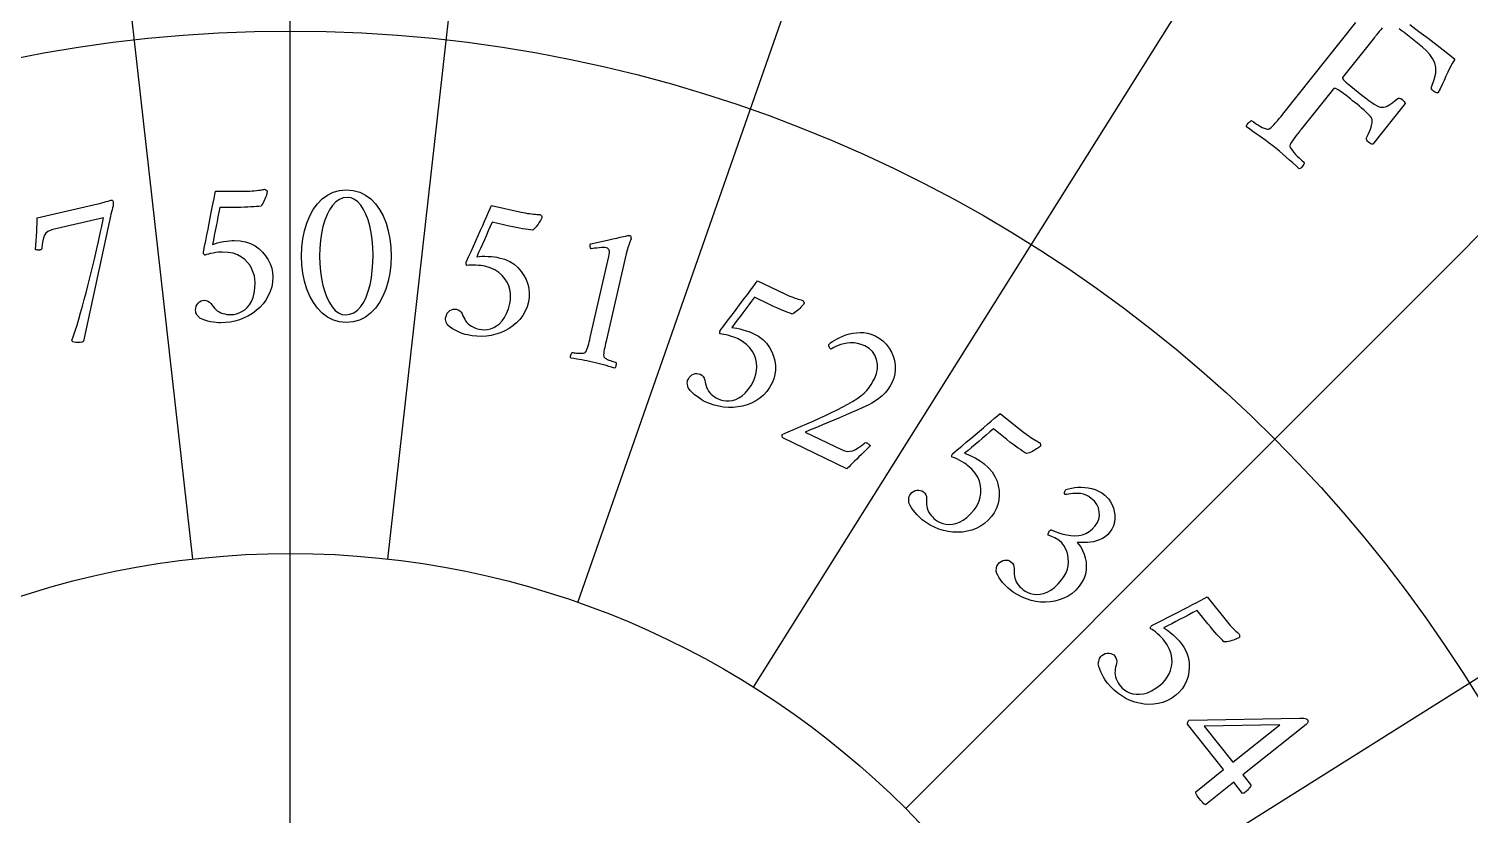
# Model space of a CAD drawing. Header units: millimetres. Extents: x -60 to 60, y -60 to 77.
# Drawn here: x -1.97 to 8.89, y 4.59 to 10.51 of the extents above; entities that cross this region are included whole.
import ezdxf

# ---------------------------------------------------------------- set-up
doc = ezdxf.new("R2010")
doc.units = ezdxf.units.MM
for name, color, linetype in [('ENGRAVE', 7, 'Continuous'), ('ENGRAVE_FINE', 8, 'Continuous'), ('TEXT', 5, 'Continuous')]:
    doc.layers.add(name, color=color, linetype=linetype)

msp = doc.modelspace()

# ---------------------------------------------------------------- linework, layer by layer
at = {"layer": 'ENGRAVE'}
msp.add_lwpolyline([(0, -40.5), (0, 40.5)], dxfattribs=at)
for radius in [58.8, 58.8, 57.225, 54.3, 54.3, 51.99, 47.7, 47.7, 45.18, 40.5, 40.5, 14.58, 10.4976, 6.561]:
    msp.add_circle((0, 0), radius, dxfattribs=at)
at = {"layer": 'ENGRAVE_FINE'}
for points in [[(-0.7346, 6.5197), (-1.6324, 14.4883)], [(0.7346, 6.5197), (1.6324, 14.4883)], [(2.167, 6.1928), (4.8155, 13.7618)], [(3.4907, 5.5554), (7.757, 12.3452)], [(4.6393, 4.6393), (10.3096, 10.3096)], [(5.5554, 3.4907), (12.3452, 7.757)]]:
    msp.add_lwpolyline(points, dxfattribs=at)
at = {"layer": 'TEXT'}
for points in [[(8.2317, 10.5208), (8.2207, 10.5077), (8.2096, 10.4944), (8.1985, 10.4808), (8.1873, 10.4669), (8.1829, 10.4614), (8.1791, 10.4565), (8.1757, 10.4523), (8.1728, 10.4486), (7.9326, 10.1475), (7.9316, 10.1434), (7.9337, 10.1378), (7.939, 10.1307), (7.9476, 10.1221), (7.958, 10.1125), (7.9693, 10.1027), (7.9814, 10.0926), (7.9942, 10.0821), (8.0786, 10.0148), (8.1061, 9.9932), (8.1308, 9.9746), (8.1525, 9.9589), (8.1714, 9.9462), (8.1882, 9.9364), (8.2036, 9.9293), (8.2177, 9.925), (8.2305, 9.9235), (8.2427, 9.9244), (8.2553, 9.9274), (8.2681, 9.9326), (8.2813, 9.9398), (8.2956, 9.949), (8.3118, 9.9602), (8.3298, 9.9732), (8.3497, 9.9882), (8.3558, 9.9916), (8.3632, 9.9916), (8.372, 9.9881), (8.3821, 9.9813), (8.3909, 9.9734), (8.3974, 9.9657), (8.4017, 9.9581), (8.4036, 9.9506), (8.1608, 9.6461), (8.1544, 9.6465), (8.1469, 9.649), (8.1385, 9.6537), (8.1291, 9.6606), (8.1206, 9.6685), (8.1152, 9.6763), (8.1129, 9.6842), (8.1135, 9.692), (8.1251, 9.7179), (8.1348, 9.7403), (8.1424, 9.759), (8.1479, 9.7742), (8.1519, 9.7866), (8.1547, 9.7971), (8.1565, 9.8059), (8.1571, 9.8128), (8.1569, 9.8188), (8.1561, 9.8248), (8.1548, 9.8307), (8.1529, 9.8365), (8.1499, 9.8439), (8.1437, 9.8529), (8.1345, 9.8636), (8.1221, 9.8759), (8.1078, 9.8892), (8.0925, 9.9029), (8.0764, 9.9169), (8.0594, 9.9314), (8.0422, 9.9457), (8.0254, 9.9595), (8.009, 9.9728), (7.993, 9.9856), (7.9819, 9.9944), (7.9699, 10.0037), (7.9572, 10.0135), (7.9436, 10.0237), (7.93, 10.0337), (7.9171, 10.0428), (7.9051, 10.0509), (7.8938, 10.058), (7.8838, 10.0633), (7.8757, 10.066), (7.8696, 10.0659), (7.8653, 10.0631), (7.6239, 9.7603), (7.6219, 9.7578), (7.6199, 9.7553), (7.6179, 9.7528), (7.6159, 9.7504), (7.614, 9.7479), (7.612, 9.7454), (7.61, 9.7429), (7.608, 9.7404), (7.5958, 9.725), (7.5843, 9.7103), (7.5735, 9.6962), (7.5633, 9.6827), (7.5542, 9.6699), (7.5465, 9.6578), (7.5403, 9.6465), (7.5355, 9.6359), (7.5354, 9.6293), (7.5385, 9.6206), (7.5448, 9.6097), (7.5542, 9.5966), (7.5656, 9.5825), (7.5779, 9.5686), (7.591, 9.5548), (7.6049, 9.5413), (7.618, 9.529), (7.6288, 9.5191), (7.6373, 9.5116), (7.6434, 9.5065), (7.6425, 9.5008), (7.6401, 9.4942), (7.6362, 9.4869), (7.6307, 9.4787), (7.6246, 9.4711), (7.6185, 9.4654), (7.6124, 9.4618), (7.6065, 9.4601), (7.5827, 9.4817), (7.5583, 9.5037), (7.5333, 9.5259), (7.5077, 9.5484), (7.482, 9.5706), (7.4568, 9.592), (7.4321, 9.6125), (7.4079, 9.632), (7.3803, 9.6536), (7.3539, 9.6734), (7.3286, 9.6914), (7.3045, 9.7077), (7.2808, 9.7236), (7.2571, 9.7404), (7.2333, 9.7582), (7.2093, 9.7768), (7.2096, 9.783), (7.2118, 9.7897), (7.216, 9.7969), (7.222, 9.8046), (7.2288, 9.8117), (7.2351, 9.8172), (7.2409, 9.821), (7.2463, 9.8232), (7.2524, 9.8185), (7.2608, 9.8126), (7.2716, 9.8053), (7.2847, 9.7966), (7.299, 9.7877), (7.3133, 9.7795), (7.3278, 9.7721), (7.3424, 9.7655), (7.3557, 9.7604), (7.3664, 9.7578), (7.3745, 9.7577), (7.3799, 9.7599), (7.3914, 9.7682), (7.4032, 9.7785), (7.4155, 9.7909), (7.4283, 9.8053), (7.4414, 9.821), (7.455, 9.8375), (7.4689, 9.8546), (7.4832, 9.8725), (8.0335, 10.5625)], [(8.4389, 10.5469), (8.5079, 10.4954), (8.5779, 10.4432), (8.6465, 10.391), (8.7139, 10.3388), (8.7799, 10.2866), (8.7604, 10.2531), (8.7426, 10.2203), (8.7263, 10.1883), (8.7117, 10.157), (8.6976, 10.1259), (8.683, 10.0946), (8.6678, 10.0631), (8.6521, 10.0313), (8.6443, 10.0315), (8.6359, 10.034), (8.627, 10.0386), (8.6173, 10.0454), (8.6084, 10.0537), (8.6031, 10.0615), (8.6014, 10.0688), (8.6034, 10.0755), (8.6242, 10.1315), (8.6352, 10.1807), (8.6365, 10.2232), (8.6279, 10.259), (8.6121, 10.2905), (8.5916, 10.3204), (8.5664, 10.3486), (8.5365, 10.3752), (8.3975, 10.486), (8.3915, 10.4907), (8.3833, 10.497), (8.3729, 10.5048), (8.3604, 10.5142)]]:
    msp.add_lwpolyline(points, dxfattribs=at)
for points in [[(-0.4222, 8.9197), (-0.3779, 8.9171), (-0.3371, 8.9094), (-0.2998, 8.8965), (-0.2659, 8.8784), (-0.2356, 8.8564), (-0.2089, 8.8318), (-0.186, 8.8044), (-0.1667, 8.7744), (-0.1514, 8.7428), (-0.1405, 8.7107), (-0.1339, 8.6781), (-0.1317, 8.6451), (-0.1339, 8.6063), (-0.1403, 8.5695), (-0.1509, 8.5345), (-0.1659, 8.5014), (-0.1843, 8.4705), (-0.2056, 8.4419), (-0.2296, 8.4157), (-0.2564, 8.3919), (-0.2854, 8.3706), (-0.3161, 8.352), (-0.3485, 8.3361), (-0.3825, 8.3228), (-0.4177, 8.3124), (-0.4532, 8.305), (-0.4891, 8.3005), (-0.5254, 8.299), (-0.5414, 8.2996), (-0.5593, 8.3012), (-0.5791, 8.3039), (-0.6008, 8.3077), (-0.6229, 8.3128), (-0.6439, 8.3191), (-0.6638, 8.3266), (-0.6826, 8.3355), (-0.6861, 8.3387), (-0.6905, 8.3435), (-0.6957, 8.3498), (-0.7016, 8.3577), (-0.7072, 8.3666), (-0.7111, 8.3756), (-0.7135, 8.3848), (-0.7143, 8.3943), (-0.7131, 8.4101), (-0.7093, 8.4244), (-0.7031, 8.4371), (-0.6945, 8.4482), (-0.6842, 8.4573), (-0.6732, 8.4637), (-0.6616, 8.4676), (-0.6492, 8.4689), (-0.6342, 8.4673), (-0.6208, 8.4627), (-0.6092, 8.455), (-0.5992, 8.4443), (-0.59, 8.4323), (-0.5808, 8.421), (-0.5714, 8.4105), (-0.5619, 8.4006), (-0.5503, 8.3903), (-0.5375, 8.3818), (-0.5237, 8.3749), (-0.5087, 8.3697), (-0.4933, 8.3658), (-0.478, 8.3631), (-0.4628, 8.3615), (-0.4476, 8.3609), (-0.4269, 8.3624), (-0.4062, 8.3667), (-0.3853, 8.3739), (-0.3643, 8.3839), (-0.3441, 8.3973), (-0.3256, 8.4145), (-0.3088, 8.4354), (-0.2937, 8.4601), (-0.2812, 8.489), (-0.2722, 8.5222), (-0.2669, 8.56), (-0.2651, 8.6022), (-0.2666, 8.6271), (-0.2712, 8.6524), (-0.2789, 8.6782), (-0.2897, 8.7046), (-0.3038, 8.7302), (-0.3216, 8.7538), (-0.3431, 8.7754), (-0.3683, 8.7951), (-0.3975, 8.8114), (-0.4314, 8.823), (-0.4698, 8.83), (-0.5127, 8.8324), (-0.5265, 8.8319), (-0.5425, 8.8306), (-0.5606, 8.8283), (-0.581, 8.8252), (-0.6009, 8.8215), (-0.6179, 8.8175), (-0.6319, 8.8132), (-0.6429, 8.8086), (-0.6452, 8.809), (-0.6474, 8.8103), (-0.6496, 8.8126), (-0.6516, 8.8157), (-0.6533, 8.8193), (-0.6546, 8.823), (-0.6553, 8.8269), (-0.6556, 8.8308), (-0.6468, 8.8744), (-0.6381, 8.9181), (-0.6294, 8.9617), (-0.6206, 9.0054), (-0.6121, 9.0483), (-0.6038, 9.0897), (-0.5958, 9.1296), (-0.5881, 9.1681), (-0.581, 9.204), (-0.5748, 9.2365), (-0.5695, 9.2656), (-0.5651, 9.2911), (-0.3365, 9.2911), (-0.3205, 9.2913), (-0.3044, 9.2919), (-0.288, 9.2929), (-0.2714, 9.2943), (-0.2555, 9.2959), (-0.2409, 9.2977), (-0.2277, 9.2995), (-0.2159, 9.3014), (-0.2062, 9.3032), (-0.1992, 9.3044), (-0.195, 9.3051), (-0.1937, 9.3054), (-0.1898, 9.3031), (-0.1863, 9.301), (-0.1831, 9.2991), (-0.1802, 9.2975), (-0.1777, 9.2957), (-0.176, 9.2935), (-0.175, 9.2909), (-0.1746, 9.2879), (-0.175, 9.2846), (-0.176, 9.2794), (-0.1777, 9.2723), (-0.1802, 9.2633), (-0.1832, 9.2532), (-0.1869, 9.2425), (-0.1912, 9.2313), (-0.196, 9.2197), (-0.2014, 9.2082), (-0.2073, 9.1975), (-0.2137, 9.1875), (-0.2206, 9.1784), (-0.2373, 9.1768), (-0.2556, 9.1752), (-0.2754, 9.1736), (-0.2968, 9.1721), (-0.32, 9.1707), (-0.3452, 9.1697), (-0.3724, 9.1691), (-0.4016, 9.1689), (-0.5318, 9.1689), (-0.5389, 9.1338), (-0.5458, 9.0984), (-0.5527, 9.0628), (-0.5595, 9.0268), (-0.5663, 8.9911), (-0.5732, 8.9564), (-0.5802, 8.9225), (-0.5873, 8.8895), (-0.5702, 8.8956), (-0.5506, 8.9012), (-0.5285, 8.9063), (-0.504, 8.9109), (-0.4795, 8.9148), (-0.4577, 8.9175), (-0.4387, 8.9191), (-0.4222, 8.9197)], [(0.4222, 9.3006), (0.4749, 9.2964), (0.5232, 9.2836), (0.5673, 9.2622), (0.6072, 9.2324), (0.6426, 9.1954), (0.6734, 9.1528), (0.6997, 9.1045), (0.7214, 9.0506), (0.7385, 8.9925), (0.7506, 8.9318), (0.7579, 8.8683), (0.7603, 8.8022), (0.7579, 8.7361), (0.7504, 8.6726), (0.738, 8.6119), (0.7207, 8.5538), (0.6986, 8.4998), (0.672, 8.4514), (0.641, 8.4085), (0.6056, 8.3712), (0.5658, 8.341), (0.522, 8.3195), (0.4742, 8.3065), (0.4222, 8.3022), (0.3716, 8.3065), (0.3246, 8.3195), (0.2812, 8.341), (0.2413, 8.3712), (0.2054, 8.4085), (0.174, 8.4514), (0.1471, 8.4998), (0.1246, 8.5538), (0.1069, 8.6119), (0.0942, 8.6726), (0.0867, 8.7361), (0.0841, 8.8022), (0.0866, 8.8683), (0.094, 8.9318), (0.1065, 8.9925), (0.1238, 9.0506), (0.1459, 9.1045), (0.1726, 9.1528), (0.2039, 9.1954), (0.2397, 9.2324), (0.2797, 9.2622), (0.3234, 9.2836), (0.3709, 9.2964), (0.4222, 9.3006)], [(0.4302, 9.2435), (0.3988, 9.2398), (0.3697, 9.2286), (0.3428, 9.21), (0.3183, 9.184), (0.2962, 9.1517), (0.2768, 9.1143), (0.2601, 9.0719), (0.246, 9.0244), (0.2349, 8.973), (0.227, 8.9189), (0.2222, 8.8619), (0.2206, 8.8022), (0.2222, 8.7431), (0.227, 8.6865), (0.2349, 8.6324), (0.246, 8.5808), (0.2599, 8.5329), (0.276, 8.4901), (0.2944, 8.4523), (0.3151, 8.4197), (0.3378, 8.3933), (0.3621, 8.3744), (0.3882, 8.3631), (0.4159, 8.3593), (0.4493, 8.3632), (0.4798, 8.3748), (0.5073, 8.3942), (0.5318, 8.4212), (0.5533, 8.4548), (0.572, 8.4935), (0.5879, 8.5373), (0.6008, 8.5863), (0.6109, 8.639), (0.6181, 8.6939), (0.6224, 8.7509), (0.6238, 8.8101), (0.6223, 8.8697), (0.6177, 8.9262), (0.61, 8.9796), (0.5992, 9.03), (0.5857, 9.0763), (0.5699, 9.1177), (0.5516, 9.1541), (0.531, 9.1855), (0.5083, 9.2109), (0.4839, 9.229), (0.4579, 9.2399), (0.4302, 9.2435)], [(-1.4508, 9.1956), (-1.4359, 9.1992), (-1.4204, 9.2032), (-1.4044, 9.2076), (-1.3879, 9.2124), (-1.3729, 9.2169), (-1.3612, 9.2204), (-1.353, 9.2227), (-1.3482, 9.224), (-1.344, 9.224), (-1.3405, 9.2221), (-1.3377, 9.2181), (-1.3357, 9.2121), (-1.3347, 9.2035), (-1.335, 9.193), (-1.3368, 9.1806), (-1.34, 9.1664), (-1.3439, 9.151), (-1.3479, 9.1351), (-1.352, 9.1186), (-1.3561, 9.1017), (-1.5599, 8.1613), (-1.5622, 8.1586), (-1.5653, 8.1564), (-1.5694, 8.1545), (-1.5743, 8.1531), (-1.5835, 8.1516), (-1.5938, 8.1509), (-1.6053, 8.1511), (-1.6181, 8.1521), (-1.6299, 8.154), (-1.6387, 8.1569), (-1.6445, 8.1609), (-1.6472, 8.1658), (-1.6345, 8.2013), (-1.6215, 8.24), (-1.6082, 8.2822), (-1.5946, 8.3276), (-1.5809, 8.3753), (-1.5672, 8.4242), (-1.5535, 8.4743), (-1.5397, 8.5257), (-1.5262, 8.5775), (-1.5131, 8.6287), (-1.5006, 8.6794), (-1.4885, 8.7295), (-1.4771, 8.7783), (-1.4663, 8.8248), (-1.4563, 8.8689), (-1.4469, 8.9108), (-1.4383, 8.9495), (-1.4306, 8.9841), (-1.4239, 9.0147), (-1.418, 9.0411), (-1.4133, 9.0625), (-1.4099, 9.0778), (-1.4079, 9.087), (-1.4072, 9.09), (-1.791, 9.0024), (-1.8117, 8.9959), (-1.8289, 8.9864), (-1.8425, 8.9742), (-1.8527, 8.959), (-1.8603, 8.9405), (-1.8662, 8.9181), (-1.8703, 8.8918), (-1.8728, 8.8616), (-1.8736, 8.8572), (-1.8766, 8.8534), (-1.8819, 8.8504), (-1.8893, 8.8481), (-1.892, 8.8477), (-1.8954, 8.8475), (-1.8997, 8.8475), (-1.9047, 8.8478), (-1.9097, 8.8483), (-1.9141, 8.8489), (-1.9178, 8.8497), (-1.9208, 8.8507), (-1.918, 8.884), (-1.9155, 8.9176), (-1.9134, 8.9514), (-1.9117, 8.9854), (-1.9103, 9.0177), (-1.9094, 9.046), (-1.9089, 9.0705), (-1.9089, 9.0911)], [(1.5732, 8.79), (1.6158, 8.7776), (1.6539, 8.761), (1.6874, 8.7401), (1.7164, 8.715), (1.7411, 8.6868), (1.7616, 8.6568), (1.7779, 8.6251), (1.79, 8.5915), (1.7979, 8.5573), (1.8014, 8.5236), (1.8005, 8.4904), (1.7953, 8.4576), (1.7846, 8.4203), (1.7701, 8.3858), (1.7519, 8.3541), (1.73, 8.3252), (1.7051, 8.2991), (1.6781, 8.276), (1.6489, 8.2558), (1.6174, 8.2385), (1.5844, 8.2242), (1.5503, 8.2129), (1.5152, 8.2046), (1.479, 8.1993), (1.4425, 8.1969), (1.4062, 8.1976), (1.3702, 8.2012), (1.3345, 8.2079), (1.319, 8.212), (1.3019, 8.2175), (1.2832, 8.2246), (1.2629, 8.2331), (1.2425, 8.2429), (1.2234, 8.2538), (1.2057, 8.2656), (1.1894, 8.2784), (1.1866, 8.2823), (1.1834, 8.2879), (1.1798, 8.2953), (1.1758, 8.3043), (1.1723, 8.3142), (1.1704, 8.3239), (1.1702, 8.3334), (1.1715, 8.3427), (1.1762, 8.3579), (1.1831, 8.371), (1.1919, 8.382), (1.2029, 8.3909), (1.2149, 8.3975), (1.227, 8.4013), (1.2392, 8.4025), (1.2516, 8.401), (1.2659, 8.3962), (1.2778, 8.3887), (1.2875, 8.3786), (1.2948, 8.3659), (1.3011, 8.3522), (1.3077, 8.3391), (1.3144, 8.3268), (1.3215, 8.315), (1.3306, 8.3024), (1.3411, 8.2912), (1.353, 8.2814), (1.3664, 8.273), (1.3806, 8.2659), (1.395, 8.2598), (1.4094, 8.2548), (1.4241, 8.2509), (1.4446, 8.2477), (1.4658, 8.2473), (1.4877, 8.2497), (1.5104, 8.2548), (1.5331, 8.2634), (1.555, 8.276), (1.576, 8.2926), (1.5963, 8.3134), (1.6149, 8.3387), (1.631, 8.3691), (1.6446, 8.4048), (1.6557, 8.4455), (1.6598, 8.4701), (1.6609, 8.4958), (1.6592, 8.5227), (1.6545, 8.5508), (1.6464, 8.5789), (1.6343, 8.6059), (1.6182, 8.6318), (1.5981, 8.6565), (1.5732, 8.6789), (1.5428, 8.6978), (1.5069, 8.7132), (1.4655, 8.725), (1.452, 8.7276), (1.4361, 8.7299), (1.4179, 8.7318), (1.3974, 8.7332), (1.3771, 8.734), (1.3597, 8.7339), (1.3451, 8.7328), (1.3333, 8.7308), (1.3312, 8.7317), (1.3293, 8.7335), (1.3277, 8.7362), (1.3264, 8.7397), (1.3255, 8.7436), (1.3251, 8.7475), (1.3253, 8.7514), (1.3259, 8.7552), (1.3441, 8.7959), (1.3623, 8.8365), (1.3806, 8.8771), (1.3988, 8.9177), (1.4167, 8.9576), (1.434, 8.9962), (1.4507, 9.0333), (1.4667, 9.0691), (1.4816, 9.1026), (1.4949, 9.1329), (1.5066, 9.16), (1.5165, 9.1839), (1.7394, 9.133), (1.755, 9.1297), (1.7709, 9.1267), (1.7871, 9.124), (1.8035, 9.1217), (1.8195, 9.1197), (1.8341, 9.1181), (1.8474, 9.117), (1.8593, 9.1163), (1.8692, 9.1158), (1.8762, 9.1154), (1.8804, 9.1152), (1.8818, 9.1152), (1.8851, 9.1121), (1.888, 9.1093), (1.8908, 9.1067), (1.8932, 9.1044), (1.8952, 9.1022), (1.8964, 9.0996), (1.8969, 9.0969), (1.8965, 9.0939), (1.8955, 9.0908), (1.8933, 9.0859), (1.89, 9.0794), (1.8856, 9.0712), (1.8804, 9.0619), (1.8744, 9.0524), (1.8678, 9.0424), (1.8604, 9.0321), (1.8526, 9.0221), (1.8445, 9.013), (1.836, 9.0047), (1.8273, 8.9974), (1.8107, 8.9995), (1.7925, 9.0021), (1.7728, 9.0049), (1.7516, 9.0081), (1.7286, 9.012), (1.7039, 9.0166), (1.6772, 9.0221), (1.6487, 9.0284), (1.5218, 9.0573), (1.5071, 9.0247), (1.4924, 8.9918), (1.4778, 8.9585), (1.4631, 8.925), (1.4486, 8.8917), (1.4341, 8.8594), (1.4198, 8.8279), (1.4055, 8.7973), (1.4236, 8.7995), (1.4439, 8.8006), (1.4666, 8.8006), (1.4915, 8.7997), (1.5162, 8.7979), (1.5381, 8.7958), (1.557, 8.7931), (1.5732, 8.79)], [(2.2613, 8.1884), (2.4009, 8.7997), (2.4038, 8.8148), (2.4054, 8.8276), (2.4055, 8.838), (2.4041, 8.8462), (2.4013, 8.8525), (2.3968, 8.8576), (2.3907, 8.8615), (2.383, 8.864), (2.3731, 8.8655), (2.3607, 8.8661), (2.3455, 8.8657), (2.3277, 8.8644), (2.3097, 8.8627), (2.2939, 8.8609), (2.2804, 8.8592), (2.2691, 8.8575), (2.2643, 8.8645), (2.2614, 8.8718), (2.2604, 8.8793), (2.2612, 8.8869), (2.2612, 8.887), (2.2613, 8.8873), (2.2614, 8.8878), (2.2616, 8.8885), (2.2624, 8.8912), (2.2635, 8.8933), (2.2648, 8.8948), (2.2664, 8.8955), (2.3004, 8.9025), (2.3342, 8.9096), (2.3676, 8.9168), (2.4008, 8.9243), (2.4325, 8.9314), (2.4613, 8.9379), (2.4874, 8.9437), (2.5106, 8.9489), (2.5298, 8.953), (2.5438, 8.956), (2.5525, 8.9576), (2.5559, 8.9581), (2.559, 8.9574), (2.5624, 8.956), (2.565, 8.9536), (2.5668, 8.9501), (2.5677, 8.9456), (2.5681, 8.9408), (2.5684, 8.9365), (2.5687, 8.9326), (2.5688, 8.9291), (2.5679, 8.9268), (2.5651, 8.92), (2.5604, 8.9085), (2.5539, 8.8926), (2.5465, 8.8723), (2.5388, 8.8478), (2.5311, 8.8192), (2.5232, 8.7864), (2.3805, 8.1612), (2.3767, 8.1445), (2.3732, 8.1283), (2.3699, 8.1127), (2.3668, 8.0976), (2.3643, 8.0834), (2.3628, 8.0704), (2.3623, 8.0586), (2.3628, 8.048), (2.3646, 8.0437), (2.3685, 8.039), (2.3746, 8.0341), (2.3828, 8.0288), (2.3924, 8.0236), (2.4023, 8.0189), (2.4127, 8.0145), (2.4235, 8.0106), (2.4336, 8.0072), (2.4422, 8.0045), (2.4492, 8.0024), (2.4547, 8.001), (2.4559, 7.9969), (2.4564, 7.9917), (2.4561, 7.9854), (2.4551, 7.9781), (2.4534, 7.971), (2.4512, 7.9652), (2.4483, 7.9608), (2.4448, 7.9577), (2.4224, 7.9644), (2.4009, 7.9708), (2.3804, 7.9768), (2.3609, 7.9825), (2.3414, 7.9881), (2.321, 7.9935), (2.2999, 7.9988), (2.2778, 8.0039), (2.2566, 8.0086), (2.2363, 8.0128), (2.2169, 8.0165), (2.1984, 8.0196), (2.1796, 8.0226), (2.1595, 8.0259), (2.138, 8.0293), (2.1151, 8.0329), (2.1133, 8.0372), (2.1126, 8.0425), (2.1131, 8.0487), (2.1147, 8.0558), (2.1169, 8.0628), (2.1194, 8.0686), (2.1221, 8.0731), (2.125, 8.0763), (2.1305, 8.0752), (2.1377, 8.074), (2.1467, 8.0727), (2.1573, 8.0713), (2.1687, 8.0702), (2.1799, 8.0696), (2.1909, 8.0696), (2.2018, 8.0701), (2.2114, 8.0713), (2.2188, 8.0732), (2.2238, 8.0758), (2.2266, 8.0791), (2.2317, 8.0884), (2.2365, 8.0993), (2.241, 8.1116), (2.2453, 8.1253), (2.2494, 8.1402), (2.2534, 8.1556), (2.2574, 8.1717), (2.2613, 8.1884)], [(3.4897, 8.2195), (3.5285, 8.198), (3.5619, 8.1733), (3.59, 8.1455), (3.6126, 8.1145), (3.6304, 8.0816), (3.6437, 8.0478), (3.6526, 8.0132), (3.6569, 7.9778), (3.657, 7.9427), (3.6529, 7.9091), (3.6446, 7.8768), (3.6322, 7.8461), (3.6135, 7.8121), (3.5918, 7.7817), (3.567, 7.7548), (3.5392, 7.7315), (3.5091, 7.7116), (3.4776, 7.6951), (3.4446, 7.6819), (3.4101, 7.672), (3.3748, 7.6655), (3.339, 7.662), (3.3029, 7.6617), (3.2665, 7.6646), (3.2303, 7.6704), (3.1951, 7.6791), (3.1608, 7.6907), (3.1274, 7.7051), (3.1132, 7.7126), (3.0978, 7.7218), (3.0812, 7.7329), (3.0633, 7.7457), (3.0456, 7.7598), (3.0294, 7.7746), (3.0148, 7.79), (3.0017, 7.8062), (2.9998, 7.8106), (2.998, 7.8168), (2.9961, 7.8248), (2.9942, 7.8345), (2.993, 7.8449), (2.9933, 7.8547), (2.9952, 7.8641), (2.9986, 7.8729), (3.0066, 7.8867), (3.0161, 7.8979), (3.0272, 7.9067), (3.0399, 7.9129), (3.053, 7.9166), (3.0657, 7.9176), (3.0779, 7.9161), (3.0896, 7.9119), (3.1024, 7.904), (3.1125, 7.894), (3.1196, 7.882), (3.1239, 7.868), (3.127, 7.8533), (3.1305, 7.8391), (3.1344, 7.8255), (3.1386, 7.8125), (3.1447, 7.7982), (3.1524, 7.7849), (3.1619, 7.7727), (3.1731, 7.7615), (3.1853, 7.7514), (3.198, 7.7423), (3.211, 7.7342), (3.2244, 7.7272), (3.2436, 7.7195), (3.2642, 7.7143), (3.2862, 7.7118), (3.3094, 7.7117), (3.3334, 7.715), (3.3576, 7.7225), (3.3818, 7.734), (3.4061, 7.7497), (3.4299, 7.7703), (3.4524, 7.7964), (3.4736, 7.8281), (3.4935, 7.8653), (3.5029, 7.8884), (3.5098, 7.9132), (3.514, 7.9398), (3.5158, 7.9683), (3.5141, 7.9974), (3.5083, 8.0264), (3.4984, 8.0552), (3.4842, 8.0839), (3.465, 8.1113), (3.4395, 8.1364), (3.408, 8.1594), (3.3703, 8.1801), (3.3577, 8.1857), (3.3427, 8.1914), (3.3254, 8.1973), (3.3057, 8.2033), (3.2861, 8.2086), (3.2691, 8.2124), (3.2546, 8.2145), (3.2427, 8.2152), (3.2408, 8.2166), (3.2393, 8.2188), (3.2384, 8.2217), (3.2379, 8.2254), (3.2379, 8.2294), (3.2384, 8.2333), (3.2394, 8.2371), (3.2409, 8.2407), (3.2677, 8.2762), (3.2945, 8.3118), (3.3213, 8.3473), (3.3481, 8.3829), (3.3745, 8.4178), (3.3999, 8.4515), (3.4244, 8.484), (3.448, 8.5153), (3.47, 8.5447), (3.4897, 8.5712), (3.5071, 8.5951), (3.5221, 8.6162), (3.7281, 8.517), (3.7425, 8.5103), (3.7574, 8.5038), (3.7726, 8.4976), (3.7881, 8.4916), (3.8032, 8.4862), (3.8171, 8.4814), (3.8298, 8.4773), (3.8412, 8.474), (3.8507, 8.4713), (3.8575, 8.4694), (3.8616, 8.4683), (3.863, 8.4679), (3.8654, 8.4642), (3.8677, 8.4608), (3.8698, 8.4577), (3.8717, 8.4549), (3.8731, 8.4522), (3.8737, 8.4495), (3.8735, 8.4467), (3.8726, 8.4439), (3.8708, 8.4411), (3.8676, 8.4368), (3.863, 8.4312), (3.8569, 8.4241), (3.8497, 8.4163), (3.8418, 8.4083), (3.8331, 8.4001), (3.8236, 8.3917), (3.8138, 8.3837), (3.8038, 8.3766), (3.7937, 8.3704), (3.7836, 8.3652), (3.7679, 8.371), (3.7507, 8.3775), (3.7322, 8.3847), (3.7122, 8.3925), (3.6907, 8.4013), (3.6675, 8.4114), (3.6428, 8.4226), (3.6164, 8.4351), (3.4991, 8.4916), (3.4775, 8.4631), (3.4559, 8.4342), (3.4342, 8.4051), (3.4125, 8.3757), (3.3909, 8.3465), (3.3696, 8.3181), (3.3486, 8.2906), (3.3279, 8.264), (3.3459, 8.2621), (3.366, 8.2586), (3.3881, 8.2536), (3.4122, 8.2471), (3.4359, 8.24), (3.4567, 8.233), (3.4747, 8.2262), (3.4897, 8.2195)], [(4.3727, 7.3715), (4.3569, 7.3572), (4.3404, 7.3419), (4.3231, 7.3255), (4.3051, 7.308), (4.2871, 7.2903), (4.2699, 7.2732), (4.2534, 7.2568), (4.2376, 7.241), (4.2235, 7.2267), (4.2119, 7.215), (4.2028, 7.2058), (4.1963, 7.1992), (3.7129, 7.432), (3.7115, 7.4347), (3.7103, 7.4379), (3.7091, 7.4416), (3.7081, 7.4457), (3.7074, 7.4499), (3.7072, 7.4534), (3.7075, 7.4564), (3.7083, 7.4589), (3.7538, 7.4779), (3.8, 7.4975), (3.8469, 7.5176), (3.8945, 7.5383), (3.9421, 7.5593), (3.9889, 7.5805), (4.0348, 7.6019), (4.08, 7.6234), (4.1234, 7.6448), (4.1642, 7.6657), (4.2023, 7.6861), (4.2378, 7.706), (4.272, 7.7271), (4.3014, 7.748), (4.326, 7.7689), (4.3459, 7.7896), (4.3627, 7.8109), (4.3782, 7.8335), (4.3925, 7.8573), (4.4056, 7.8824), (4.4194, 7.9181), (4.4263, 7.9535), (4.4265, 7.9886), (4.4198, 8.0236), (4.4068, 8.056), (4.3878, 8.0839), (4.363, 8.107), (4.3324, 8.1256), (4.3047, 8.137), (4.2772, 8.1446), (4.2502, 8.1483), (4.2234, 8.1481), (4.1977, 8.1452), (4.1737, 8.1408), (4.1513, 8.1349), (4.1307, 8.1275), (4.1125, 8.1198), (4.0972, 8.1128), (4.085, 8.1066), (4.0757, 8.1012), (4.0717, 8.1038), (4.0681, 8.1077), (4.065, 8.1128), (4.0623, 8.1191), (4.0604, 8.1254), (4.0592, 8.1305), (4.059, 8.1344), (4.0596, 8.1371), (4.0663, 8.1432), (4.076, 8.1506), (4.0886, 8.1593), (4.1042, 8.1694), (4.1223, 8.1798), (4.1424, 8.1897), (4.1646, 8.1991), (4.1888, 8.2079), (4.2144, 8.2155), (4.2408, 8.2212), (4.2679, 8.225), (4.2957, 8.2269), (4.3239, 8.2261), (4.352, 8.2216), (4.38, 8.2136), (4.4079, 8.2019), (4.4398, 8.184), (4.468, 8.1626), (4.4928, 8.1378), (4.514, 8.1094), (4.5314, 8.0789), (4.5448, 8.0473), (4.5542, 8.0146), (4.5596, 7.9809), (4.5607, 7.9472), (4.5574, 7.9146), (4.5496, 7.883), (4.5374, 7.8524), (4.5218, 7.8235), (4.5039, 7.7967), (4.4838, 7.7722), (4.4615, 7.7498), (4.4373, 7.7294), (4.4115, 7.7109), (4.3842, 7.6942), (4.3553, 7.6793), (4.3156, 7.6608), (4.2742, 7.642), (4.2308, 7.6228), (4.1857, 7.6033), (4.1403, 7.584), (4.0963, 7.5654), (4.0536, 7.5474), (4.0122, 7.5301), (3.9735, 7.514), (3.9389, 7.4996), (3.9084, 7.4868), (3.882, 7.4757), (4.1594, 7.342), (4.18, 7.3342), (4.2003, 7.3305), (4.2204, 7.331), (4.2401, 7.3358), (4.2603, 7.3445), (4.2818, 7.3569), (4.3044, 7.373), (4.3283, 7.3928), (4.3322, 7.3956), (4.3368, 7.3967), (4.3421, 7.3961), (4.3482, 7.3938), (4.3506, 7.3924), (4.3536, 7.3904), (4.3571, 7.3876), (4.3611, 7.3841), (4.3651, 7.3804), (4.3683, 7.3771), (4.3709, 7.3741), (4.3727, 7.3715)], [(5.2312, 7.2369), (5.2642, 7.2073), (5.2913, 7.1758), (5.3125, 7.1424), (5.3277, 7.1072), (5.3377, 7.0711), (5.3432, 7.0352), (5.3441, 6.9995), (5.3405, 6.964), (5.3327, 6.9298), (5.3212, 6.8979), (5.306, 6.8684), (5.2871, 6.8411), (5.2613, 6.8122), (5.2333, 6.7873), (5.2032, 6.7666), (5.1709, 6.7501), (5.1371, 6.7374), (5.1027, 6.7283), (5.0676, 6.7228), (5.0318, 6.7209), (4.9959, 6.7223), (4.9603, 6.7269), (4.925, 6.7347), (4.8901, 6.7456), (4.8562, 6.7593), (4.8238, 6.7756), (4.7929, 6.7945), (4.7636, 6.816), (4.7514, 6.8264), (4.7384, 6.8389), (4.7246, 6.8534), (4.7101, 6.8699), (4.6959, 6.8875), (4.6835, 6.9055), (4.6726, 6.9239), (4.6635, 6.9425), (4.6627, 6.9473), (4.6622, 6.9537), (4.6621, 6.9619), (4.6624, 6.9718), (4.6636, 6.9822), (4.6661, 6.9917), (4.67, 7.0004), (4.6753, 7.0083), (4.6861, 7.0199), (4.698, 7.0287), (4.7107, 7.0348), (4.7244, 7.0381), (4.7381, 7.0387), (4.7507, 7.0369), (4.7622, 7.0327), (4.7727, 7.026), (4.7835, 7.0154), (4.791, 7.0035), (4.7953, 6.9902), (4.7964, 6.9756), (4.7961, 6.9605), (4.7964, 6.9459), (4.7971, 6.9318), (4.7984, 6.9182), (4.8011, 6.9029), (4.8057, 6.8883), (4.8122, 6.8742), (4.8206, 6.8609), (4.8303, 6.8483), (4.8406, 6.8366), (4.8515, 6.8258), (4.863, 6.8159), (4.88, 6.8042), (4.899, 6.7946), (4.9198, 6.7872), (4.9425, 6.782), (4.9666, 6.7798), (4.9918, 6.7817), (5.018, 6.7876), (5.0452, 6.7975), (5.073, 6.8122), (5.1007, 6.8327), (5.1284, 6.8589), (5.1561, 6.8907), (5.1704, 6.9111), (5.1826, 6.9338), (5.1927, 6.9588), (5.2007, 6.9861), (5.2056, 7.015), (5.2064, 7.0445), (5.2031, 7.0748), (5.1957, 7.1059), (5.183, 7.1369), (5.1638, 7.1671), (5.1382, 7.1965), (5.106, 7.2251), (5.095, 7.2333), (5.0817, 7.2423), (5.0661, 7.2518), (5.0482, 7.2621), (5.0303, 7.2716), (5.0145, 7.279), (5.0009, 7.2844), (4.9894, 7.2876), (4.9879, 7.2894), (4.987, 7.2919), (4.9867, 7.2949), (4.9871, 7.2987), (4.988, 7.3026), (4.9893, 7.3063), (4.9911, 7.3097), (4.9934, 7.3129), (5.0274, 7.3416), (5.0614, 7.3703), (5.0955, 7.399), (5.1295, 7.4277), (5.163, 7.4559), (5.1953, 7.4831), (5.2264, 7.5093), (5.2564, 7.5346), (5.2844, 7.5583), (5.3095, 7.5798), (5.3317, 7.5992), (5.3511, 7.6164), (5.5298, 7.4739), (5.5424, 7.4641), (5.5554, 7.4545), (5.5689, 7.445), (5.5827, 7.4358), (5.5962, 7.4271), (5.6087, 7.4194), (5.6201, 7.4126), (5.6306, 7.4067), (5.6392, 7.402), (5.6454, 7.3987), (5.6492, 7.3967), (5.6504, 7.396), (5.652, 7.3918), (5.6534, 7.388), (5.6548, 7.3845), (5.656, 7.3814), (5.6568, 7.3785), (5.6568, 7.3757), (5.656, 7.373), (5.6544, 7.3705), (5.6521, 7.3681), (5.648, 7.3647), (5.6422, 7.3602), (5.6347, 7.3547), (5.626, 7.3487), (5.6165, 7.3426), (5.6062, 7.3365), (5.5951, 7.3305), (5.5837, 7.3248), (5.5724, 7.3201), (5.5612, 7.3164), (5.5501, 7.3135), (5.5361, 7.3227), (5.5209, 7.3328), (5.5044, 7.344), (5.4866, 7.3561), (5.4676, 7.3695), (5.4473, 7.3844), (5.4256, 7.4009), (5.4027, 7.4189), (5.301, 7.5001), (5.2735, 7.4771), (5.246, 7.4538), (5.2184, 7.4302), (5.1907, 7.4063), (5.1631, 7.3827), (5.136, 7.3598), (5.1094, 7.3377), (5.0833, 7.3163), (5.1005, 7.3104), (5.1193, 7.3025), (5.1398, 7.2928), (5.1619, 7.2811), (5.1834, 7.2688), (5.2021, 7.2574), (5.218, 7.2467), (5.2312, 7.2369)], [(6.1411, 7.0006), (6.1561, 6.9868), (6.1701, 6.9701), (6.1831, 6.9506), (6.195, 6.9282), (6.205, 6.9038), (6.2119, 6.8784), (6.2159, 6.852), (6.2169, 6.8245), (6.214, 6.7968), (6.2062, 6.77), (6.1936, 6.744), (6.1763, 6.7188), (6.16, 6.7009), (6.142, 6.6857), (6.1222, 6.6732), (6.1006, 6.6634), (6.0781, 6.6558), (6.0555, 6.6501), (6.0329, 6.6462), (6.0102, 6.6442), (5.9883, 6.6434), (5.968, 6.6432), (5.9495, 6.6438), (5.9327, 6.645), (5.9475, 6.6273), (5.961, 6.6067), (5.9733, 6.5833), (5.9844, 6.5571), (5.9932, 6.529), (5.9988, 6.4997), (6.001, 6.4694), (6.0001, 6.438), (5.9948, 6.4064), (5.9843, 6.3752), (5.9684, 6.3447), (5.9473, 6.3146), (5.9215, 6.2856), (5.8935, 6.2608), (5.8634, 6.2401), (5.8311, 6.2236), (5.7974, 6.2109), (5.7629, 6.2018), (5.7278, 6.1963), (5.6921, 6.1944), (5.6561, 6.1958), (5.6205, 6.2004), (5.5852, 6.2082), (5.5503, 6.219), (5.5164, 6.2328), (5.484, 6.2491), (5.4531, 6.268), (5.4238, 6.2895), (5.4116, 6.2999), (5.3986, 6.3124), (5.3849, 6.3268), (5.3703, 6.3433), (5.3562, 6.361), (5.3437, 6.379), (5.3329, 6.3974), (5.3237, 6.416), (5.3229, 6.4207), (5.3224, 6.4272), (5.3224, 6.4354), (5.3227, 6.4453), (5.3238, 6.4556), (5.3264, 6.4652), (5.3302, 6.4739), (5.3355, 6.4817), (5.3464, 6.4934), (5.3582, 6.5022), (5.3709, 6.5083), (5.3847, 6.5116), (5.3983, 6.5122), (5.4109, 6.5104), (5.4224, 6.5062), (5.4329, 6.4995), (5.4437, 6.4889), (5.4512, 6.477), (5.4556, 6.4637), (5.4566, 6.4491), (5.4564, 6.434), (5.4566, 6.4194), (5.4573, 6.4053), (5.4586, 6.3917), (5.4613, 6.3764), (5.4659, 6.3617), (5.4724, 6.3477), (5.4809, 6.3343), (5.4906, 6.3217), (5.5008, 6.31), (5.5117, 6.2993), (5.5232, 6.2894), (5.5403, 6.2776), (5.5592, 6.2681), (5.58, 6.2607), (5.6027, 6.2554), (5.6268, 6.2533), (5.652, 6.2552), (5.6782, 6.2611), (5.7054, 6.271), (5.7332, 6.2857), (5.7609, 6.3062), (5.7886, 6.3323), (5.8164, 6.3642), (5.8342, 6.3894), (5.848, 6.4154), (5.8579, 6.4421), (5.8638, 6.4695), (5.8661, 6.4971), (5.8653, 6.5239), (5.8613, 6.5502), (5.8541, 6.5758), (5.8439, 6.5998), (5.831, 6.6216), (5.8153, 6.641), (5.7968, 6.658), (5.7865, 6.6655), (5.7756, 6.6724), (5.7639, 6.6785), (5.7515, 6.6839), (5.7396, 6.6888), (5.7292, 6.6931), (5.7203, 6.697), (5.713, 6.7005), (5.7138, 6.7083), (5.716, 6.7158), (5.7195, 6.723), (5.7243, 6.73), (5.7277, 6.7339), (5.7309, 6.7369), (5.7339, 6.7391), (5.7367, 6.7404), (5.7656, 6.7277), (5.795, 6.7168), (5.8249, 6.7078), (5.8553, 6.7007), (5.8855, 6.6962), (5.9149, 6.695), (5.9436, 6.6971), (5.9714, 6.7025), (5.998, 6.7119), (6.023, 6.7261), (6.0462, 6.745), (6.0679, 6.7687), (6.0843, 6.7936), (6.0949, 6.8197), (6.0997, 6.8473), (6.0987, 6.8761), (6.092, 6.9045), (6.0798, 6.9307), (6.0621, 6.9548), (6.0388, 6.9766), (6.0193, 6.9904), (5.9992, 7.0008), (5.9786, 7.0081), (5.9574, 7.0121), (5.9366, 7.0138), (5.9172, 7.0142), (5.8991, 7.0133), (5.8824, 7.011), (5.8677, 7.0084), (5.8558, 7.0066), (5.8466, 7.0055), (5.8402, 7.0051), (5.8381, 7.0076), (5.8369, 7.0112), (5.8366, 7.0159), (5.8372, 7.0217), (5.8385, 7.0278), (5.8404, 7.0334), (5.8429, 7.0384), (5.8461, 7.043), (5.8673, 7.0492), (5.8897, 7.0542), (5.9132, 7.0578), (5.9379, 7.0602), (5.9632, 7.0609), (5.9889, 7.0596), (6.0149, 7.0562), (6.0411, 7.0509), (6.0672, 7.043), (6.0925, 7.032), (6.1172, 7.0178), (6.1411, 7.0006)], [(6.7104, 5.8914), (6.736, 5.8552), (6.7554, 5.8185), (6.7686, 5.7812), (6.7756, 5.7435), (6.7774, 5.7061), (6.7747, 5.6699), (6.7676, 5.6349), (6.7562, 5.6011), (6.741, 5.5694), (6.7227, 5.5409), (6.7013, 5.5154), (6.6768, 5.4931), (6.6452, 5.4706), (6.6124, 5.4526), (6.5784, 5.4392), (6.5432, 5.4302), (6.5075, 5.4254), (6.472, 5.4241), (6.4365, 5.4266), (6.4012, 5.4327), (6.3665, 5.4421), (6.3328, 5.4545), (6.3001, 5.4699), (6.2685, 5.4883), (6.2385, 5.5093), (6.2105, 5.5324), (6.1846, 5.5577), (6.1608, 5.5851), (6.1513, 5.598), (6.1414, 5.613), (6.1312, 5.6302), (6.1207, 5.6495), (6.1108, 5.6699), (6.1027, 5.6902), (6.0962, 5.7105), (6.0914, 5.7308), (6.0917, 5.7355), (6.0927, 5.7419), (6.0944, 5.7499), (6.0969, 5.7595), (6.1003, 5.7694), (6.1049, 5.7781), (6.1107, 5.7857), (6.1175, 5.7922), (6.1307, 5.8011), (6.1442, 5.8071), (6.158, 5.8102), (6.1721, 5.8103), (6.1856, 5.8079), (6.1974, 5.8034), (6.2077, 5.7967), (6.2164, 5.7878), (6.2246, 5.7751), (6.2293, 5.7618), (6.2306, 5.7479), (6.2284, 5.7334), (6.2248, 5.7188), (6.2217, 5.7045), (6.2193, 5.6906), (6.2175, 5.677), (6.2167, 5.6615), (6.218, 5.6462), (6.2212, 5.6311), (6.2265, 5.6161), (6.2331, 5.6017), (6.2405, 5.588), (6.2487, 5.5751), (6.2577, 5.5629), (6.2718, 5.5476), (6.2881, 5.5341), (6.3067, 5.5222), (6.3277, 5.5121), (6.3508, 5.5047), (6.3757, 5.5009), (6.4026, 5.5008), (6.4313, 5.5044), (6.4616, 5.5126), (6.4932, 5.5264), (6.5261, 5.5457), (6.5602, 5.5706), (6.5787, 5.5873), (6.5956, 5.6067), (6.611, 5.6289), (6.6249, 5.6537), (6.6361, 5.6807), (6.6435, 5.7094), (6.647, 5.7396), (6.6466, 5.7716), (6.6412, 5.8046), (6.6292, 5.8383), (6.6107, 5.8727), (6.5858, 5.9077), (6.5768, 5.9182), (6.5658, 5.9299), (6.5527, 5.9427), (6.5376, 5.9567), (6.5223, 5.9699), (6.5085, 5.9807), (6.4965, 5.9889), (6.486, 5.9947), (6.4849, 5.9968), (6.4845, 5.9993), (6.4849, 6.0024), (6.4861, 6.0059), (6.4879, 6.0096), (6.49, 6.0128), (6.4925, 6.0158), (6.4954, 6.0184), (6.535, 6.0388), (6.5746, 6.0592), (6.6142, 6.0796), (6.6537, 6.1), (6.6926, 6.1201), (6.7302, 6.1394), (6.7664, 6.1581), (6.8012, 6.176), (6.8338, 6.1929), (6.863, 6.2083), (6.889, 6.2222), (6.9117, 6.2347), (7.0543, 6.056), (7.0644, 6.0436), (7.0749, 6.0314), (7.0859, 6.0192), (7.0973, 6.0071), (7.1086, 5.9956), (7.119, 5.9853), (7.1287, 5.9761), (7.1375, 5.9681), (7.145, 5.9616), (7.1503, 5.9569), (7.1534, 5.9542), (7.1545, 5.9532), (7.1551, 5.9488), (7.1557, 5.9448), (7.1562, 5.9411), (7.1567, 5.9377), (7.1568, 5.9347), (7.1562, 5.932), (7.1548, 5.9296), (7.1527, 5.9274), (7.1499, 5.9256), (7.1452, 5.9232), (7.1386, 5.9201), (7.13, 5.9164), (7.1202, 5.9125), (7.1095, 5.9087), (7.0982, 5.9051), (7.086, 5.9016), (7.0736, 5.8987), (7.0616, 5.8966), (7.0498, 5.8954), (7.0384, 5.8951), (7.0268, 5.9072), (7.0141, 5.9205), (7.0005, 5.935), (6.9859, 5.9508), (6.9704, 5.968), (6.9539, 5.9871), (6.9365, 6.008), (6.9181, 6.0307), (6.837, 6.1324), (6.8051, 6.1161), (6.7731, 6.0995), (6.7409, 6.0827), (6.7086, 6.0656), (6.6765, 6.0487), (6.645, 6.0324), (6.6141, 6.0167), (6.5839, 6.0017), (6.5994, 5.9921), (6.616, 5.9803), (6.6337, 5.9662), (6.6526, 5.9499), (6.6709, 5.9332), (6.6866, 5.9178), (6.6998, 5.9039), (6.7104, 5.8914)], [(7.6672, 5.3104), (7.6704, 5.3054), (7.6721, 5.3004), (7.6723, 5.2953), (7.6711, 5.2902), (7.6689, 5.2853), (7.6663, 5.281), (7.6632, 5.2772), (7.6597, 5.2739), (7.1819, 4.8929), (7.2393, 4.8209), (7.2408, 4.8172), (7.2403, 4.8121), (7.2378, 4.8056), (7.2333, 4.7979), (7.2273, 4.7895), (7.2201, 4.7813), (7.2119, 4.7732), (7.2025, 4.7652), (7.196, 4.7604), (7.19, 4.7567), (7.1845, 4.7543), (7.1797, 4.7531), (7.1124, 4.8375), (6.9002, 4.6682), (6.8996, 4.6686), (6.8978, 4.6696), (6.8948, 4.6714), (6.8906, 4.6738), (6.8847, 4.6785), (6.8763, 4.687), (6.8655, 4.6993), (6.8524, 4.7154), (6.8379, 4.7349), (6.8289, 4.75), (6.8255, 4.7606), (6.8277, 4.7668), (7.0362, 4.933), (6.764, 5.2743), (6.7637, 5.2789), (6.7642, 5.2833), (6.7653, 5.2877), (6.7671, 5.292), (6.7693, 5.296), (6.7716, 5.2994), (6.774, 5.3023), (6.7764, 5.3046), (7.6074, 5.3216), (7.6142, 5.3214), (7.6219, 5.321), (7.6307, 5.3204), (7.6405, 5.3196), (7.65, 5.3183), (7.6575, 5.3164), (7.6633, 5.3137), (7.6672, 5.3104)], [(7.4606, 5.2715), (6.8889, 5.2603), (7.1057, 4.9885)]]:
    msp.add_lwpolyline(points, close=True, dxfattribs=at)

doc.saveas('drawing.dxf')
